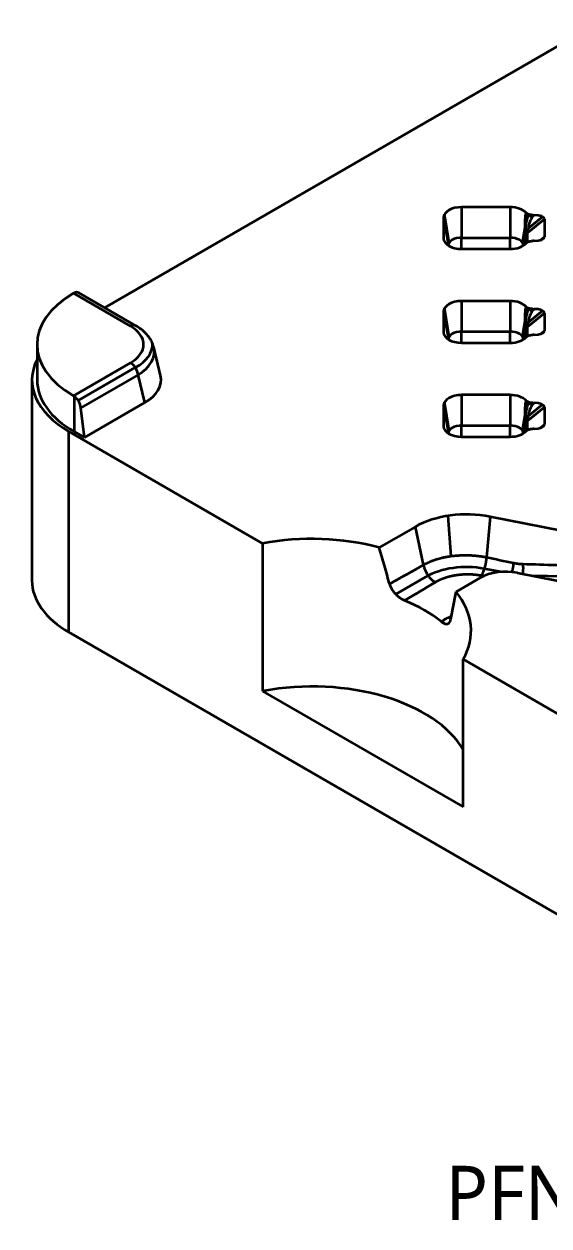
# Model space of a CAD drawing. Header units: millimetres. Extents: x 407 to 1497, y 463 to 1487.
# Drawn here: x 1111.1 to 1256.3, y 513.9 to 846.4 of the extents above; entities that cross this region are included whole.
import ezdxf

# ---------------------------------------------------------------- set-up
doc = ezdxf.new("R2010")
doc.units = ezdxf.units.MM
doc.layers.add('1', color=7, linetype='Continuous', true_color=0xffffff)
doc.layers.add('core', color=7, linetype='Continuous', lineweight=20)
doc.styles.get("Standard").update_dxf_attribs({"font": ''})
doc.styles.get('Standard').set_extended_font_data('Microsoft YaHei')

msp = doc.modelspace()

# ---------------------------------------------------------------- linework, layer by layer
at = {"layer": '1', "color": 7, "linetype": 'Continuous', "lineweight": 35}
for p, q in [((1133.415, 767.889), (1269.314, 846.35)), ((1245.576, 795.703), (1232.174, 795.703)), ((1232.174, 795.703), (1232.174, 787.249)), ((1245.576, 795.703), (1245.576, 787.249)), ((1227.174, 792.816), (1228.498, 785.127)), ((1227.174, 792.816), (1227.174, 787.042)), ((1228.717, 785.849), (1227.472, 793.798)), ((1255.076, 792.354), (1250.313, 788.465)), ((1254.51, 793.047), (1250.541, 789.806)), ((1251.744, 793.098), (1252.247, 793.509)), ((1251.823, 793.509), (1252.247, 793.509)), ((1255.076, 792.354), (1255.076, 787.504)), ((1249.033, 785.849), (1249.728, 790.288)), ((1249.765, 788.108), (1249.252, 785.127)), ((1249.84, 788.075), (1249.84, 785.536)), ((1250.313, 788.465), (1250.313, 785.944)), ((1227.174, 787.042), (1227.272, 786.474)), ((1228.498, 785.086), (1228.498, 785.127)), ((1232.174, 784.156), (1232.174, 787.249)), ((1232.174, 787.249), (1245.576, 787.249)), ((1245.576, 784.156), (1245.576, 787.249)), ((1249.252, 785.127), (1249.252, 785.086)), ((1249.747, 785.45), (1249.747, 787.538)), ((1252.247, 786.35), (1251.823, 786.35)), ((1253.944, 786.58), (1255.076, 787.504)), ((1232.174, 784.156), (1245.576, 784.156)), ((1140.546, 762.757), (1124.759, 771.872)), ((1142.046, 762.906), (1126.258, 772.021)), ((1232.174, 769.722), (1232.174, 761.268)), ((1245.576, 769.722), (1232.174, 769.722)), ((1245.576, 769.722), (1245.576, 761.268)), ((1227.174, 766.835), (1228.498, 759.146)), ((1227.174, 766.835), (1227.174, 761.062)), ((1228.717, 759.868), (1227.472, 767.817)), ((1255.076, 766.373), (1250.313, 762.485)), ((1254.51, 767.066), (1250.541, 763.825)), ((1251.744, 767.117), (1252.247, 767.528)), ((1251.823, 767.528), (1252.247, 767.528)), ((1255.076, 766.373), (1255.076, 761.523)), ((1249.033, 759.868), (1249.728, 764.307)), ((1249.765, 762.128), (1249.252, 759.146)), ((1249.747, 759.47), (1249.747, 761.557)), ((1249.84, 762.094), (1249.84, 759.555)), ((1250.313, 762.485), (1250.313, 759.963)), ((1253.944, 760.6), (1255.076, 761.523)), ((1227.174, 761.062), (1227.272, 760.493)), ((1228.498, 759.105), (1228.498, 759.146)), ((1232.174, 758.175), (1232.174, 761.268)), ((1232.174, 761.268), (1245.576, 761.268)), ((1232.174, 758.175), (1245.576, 758.175)), ((1245.576, 758.175), (1245.576, 761.268)), ((1249.252, 759.146), (1249.252, 759.105)), ((1252.247, 760.369), (1251.823, 760.369)), ((1114.715, 757.704), (1114.715, 747.906)), ((1148.891, 749.128), (1146.987, 756.949)), ((1124.759, 743.536), (1140.546, 752.65)), ((1141.901, 751.303), (1126.113, 742.188)), ((1142.647, 749.329), (1126.859, 740.214)), ((1144.518, 741.64), (1142.647, 749.329)), ((1113.301, 747.906), (1113.301, 692.384)), ((1124.966, 743.403), (1124.966, 733.617)), ((1127.795, 731.984), (1144.518, 741.64)), ((1228.717, 733.887), (1227.472, 741.836)), ((1232.174, 743.741), (1232.174, 735.288)), ((1245.576, 743.741), (1232.174, 743.741)), ((1245.576, 743.741), (1245.576, 735.288)), ((1251.744, 741.136), (1252.247, 741.547)), ((1251.823, 741.547), (1252.247, 741.547)), ((1127.795, 731.984), (1126.859, 740.214)), ((1227.174, 740.854), (1228.498, 733.165)), ((1227.174, 740.854), (1227.174, 735.081)), ((1249.033, 733.887), (1249.728, 738.326)), ((1255.076, 740.392), (1250.313, 736.504)), ((1254.51, 741.085), (1250.541, 737.844)), ((1255.076, 740.392), (1255.076, 735.543)), ((1227.174, 735.081), (1227.272, 734.513)), ((1232.174, 732.194), (1232.174, 735.288)), ((1232.174, 735.288), (1245.576, 735.288)), ((1245.576, 732.194), (1245.576, 735.288)), ((1249.765, 736.147), (1249.252, 733.165)), ((1249.747, 733.489), (1249.747, 735.576)), ((1249.84, 736.113), (1249.84, 733.575)), ((1250.313, 736.504), (1250.313, 733.983)), ((1253.944, 734.619), (1255.076, 735.543)), ((1123.552, 678.095), (1123.552, 733.617)), ((1177.125, 702.687), (1123.552, 733.617)), ((1124.966, 733.617), (1127.795, 731.984)), ((1228.498, 733.124), (1228.498, 733.165)), ((1232.174, 732.194), (1245.576, 732.194)), ((1249.252, 733.165), (1249.252, 733.124)), ((1252.247, 734.388), (1251.823, 734.388)), ((1228.386, 710.306), (1229.185, 699.175)), ((1240.029, 710.08), (1239.022, 698.877)), ((1281.383, 701.924), (1240.029, 710.08)), ((1219.422, 707.318), (1209.4, 701.532)), ((1221.588, 696.733), (1219.422, 707.318)), ((1177.125, 702.687), (1177.125, 661.862)), ((1242.985, 694.798), (1238.409, 695.7)), ((1213.94, 688.624), (1222.284, 693.441)), ((1230.613, 689.284), (1237.336, 693.166)), ((1247.64, 694.547), (1280.56, 688.054)), ((1251.591, 693.768), (1268.013, 693.48)), ((1123.552, 678.095), (1286.187, 584.198)), ((1232.614, 629.825), (1232.614, 670.65)), ((1286.187, 639.72), (1232.614, 670.65)), ((1177.125, 661.862), (1232.614, 629.825))]:
    msp.add_line(p, q, dxfattribs=at)
for centre, major_axis, ratio, start_param, end_param in [((1232.174, 792.816), (-5, 0), 0.5773503, 4.712389, 6.2831853), ((1245.576, 792.816), (-5, 0), 0.5773503, 3.6178064, 4.712389), ((1251.744, 794.252), (1.963, -0.381), 0.5702471, 3.7252423, 4.8225188), ((1252.247, 792.354), (2.828, 0), 0.4082483, 0, 1.5707963), ((1251.727, 787.311), (2, 0), 0.8164966, 2.3561945, 3.0019663), ((1250.672, 792.912), (0.853, 5.849), 0.061142, 2.5432824, 2.7446403), ((1251.746, 787.881), (1.997, -0.111), 0.5895852, 2.3698208, 3.0419466), ((1250.302, 790.766), (0.427, 2.925), 0.061142, 2.3367478, 2.7480919), ((1252.652, 792.685), (2.288, 4.367), 0.1111188, 2.731269, 2.9326269), ((1232.174, 787.042), (-5, 0), 0.5773503, 0, 1.5707963), ((1232.174, 785.127), (3.676, 0), 0.5773503, 1.5707963, 3.1415927), ((1245.576, 785.127), (3.676, 0), 0.5773503, 0, 1.5707963), ((1245.576, 787.042), (-5, 0), 0.5773503, 1.5707963, 2.6653789), ((1252.247, 787.504), (2.828, 0), 0.4082483, 4.712389, 6.2831853), ((1149.715, 757.704), (-35, 0), 0.5773503, 5.5061972, 7.0601734), ((1124.758, 769.423), (-1.5, -2.598), 0.5773503, 3.1416084, 3.828716), ((1232.174, 766.835), (-5, 0), 0.5773503, 4.712389, 6.2831853), ((1245.576, 766.835), (-5, 0), 0.5773503, 3.6178064, 4.712389), ((1251.744, 768.272), (1.963, -0.381), 0.5702471, 3.7252423, 4.8225188), ((1252.247, 766.373), (2.828, 0), 0.4082483, 0, 1.5707963), ((1140.546, 760.308), (-1.5, -2.598), 0.5773503, 3.1414128, 3.9269908), ((1131.447, 757.704), (12.745, 0), 0.5662737, 5.5074723, 7.0588983), ((1251.727, 761.33), (2, 0), 0.8164966, 2.3561945, 3.0019663), ((1250.672, 766.931), (0.853, 5.849), 0.061142, 2.5432824, 2.7446403), ((1251.746, 761.9), (1.997, -0.111), 0.5895852, 2.3698208, 3.0419466), ((1250.302, 764.785), (0.427, 2.925), 0.061142, 2.332964, 2.7480919), ((1252.652, 766.704), (2.288, 4.367), 0.1111188, 2.731269, 2.9326269), ((1252.247, 761.523), (2.828, 0), 0.4082483, 4.712389, 6.2831853), ((1130.851, 757.704), (15.803, 0), 0.5662737, 5.4865672, 6.3184066), ((1232.174, 761.062), (-5, 0), 0.5773503, 0, 1.5707963), ((1232.174, 759.146), (3.676, 0), 0.5773503, 1.5707963, 3.1415927), ((1245.576, 759.146), (3.676, 0), 0.5773503, 0, 1.5707963), ((1245.576, 761.062), (-5, 0), 0.5773503, 1.5707963, 2.6653789), ((1131.447, 755.254), (15.682, 0.707), 0.5696877, 5.4817877, 6.3995289), ((1148.301, 747.906), (-35, 0), 0.5773503, 5.9979631, 7.0685835), ((1140.546, 750.201), (-1.5, 2.598), 0.5773503, 4.0666172, 5.4977871), ((1133.236, 747.906), (15.803, 0), 0.5662737, 5.5074723, 6.4201471), ((1149.715, 747.906), (35, 0), 0.5773503, 3.1415927, 3.9269908), ((1124.758, 741.086), (1.5, -2.598), 0.5773503, 0.9250245, 2.2579196), ((1232.174, 740.854), (-5, 0), 0.5773503, 4.712389, 6.2831853), ((1245.576, 740.854), (-5, 0), 0.5773503, 3.6178064, 4.712389), ((1251.744, 742.291), (1.963, -0.381), 0.5702471, 3.7252423, 4.8225188), ((1252.247, 740.392), (2.828, 0), 0.4082483, 0, 1.5707963), ((1232.174, 735.081), (-5, 0), 0.5773503, 0, 1.5707963), ((1232.174, 733.165), (3.676, 0), 0.5773503, 1.5707963, 3.1415927), ((1245.576, 733.165), (3.676, 0), 0.5773503, 0, 1.5707963), ((1251.727, 735.349), (2, 0), 0.8164966, 2.3561945, 3.0019663), ((1250.672, 740.95), (0.853, 5.849), 0.061142, 2.5432824, 2.7446403), ((1251.746, 735.92), (1.997, -0.111), 0.5895852, 2.3698208, 3.0419466), ((1250.302, 738.804), (0.427, 2.925), 0.061142, 2.3312518, 2.7480919), ((1252.652, 740.723), (2.288, 4.367), 0.1111188, 2.731269, 2.9326269), ((1252.247, 735.543), (2.828, 0), 0.4082483, 4.712389, 6.2831853), ((1245.576, 735.081), (-5, 0), 0.5773503, 1.5707963, 2.6653789), ((1233.564, 699.153), (-20, 0), 0.5773503, 4.3832155, 5.4977871), ((1190.727, 678.504), (44.04, 0), 0.5773503, 1.1329526, 1.8847957), ((1190.727, 632.796), (-28.662, 153.109), 0.218386, 5.0644808, 5.1366853), ((1233.564, 686.906), (15.981, 0), 0.5773503, 1.2628485, 2.3544378), ((1244.407, 689.083), (10, 0), 0.5773503, 1.2416229, 2.3561945), ((1148.301, 692.384), (35, 0), 0.5773503, 3.1415927, 3.9269908), ((1190.727, 632.796), (37.121, 117.363), 0.2019062, 5.2049985, 5.2772028), ((1190.727, 678.504), (44.04, 0), 0.5773503, 5.9691859, 6.7210291), ((1190.727, 666.256), (-44.04, 0), 0.5773503, 3.7640521, 4.0899301), ((1190.727, 637.679), (44.04, 0), 0.5773503, 0.3140315, 1.8847957)]:
    msp.add_ellipse(centre, major_axis=major_axis, ratio=ratio, start_param=start_param, end_param=end_param, dxfattribs=at)
for points, degree, knots in [([(1249.765, 788.108), (1249.774, 788.225), (1249.778, 788.345), (1249.782, 788.59), (1249.781, 788.715), (1249.777, 788.906), (1249.776, 788.971), (1249.772, 789.101), (1249.77, 789.167), (1249.762, 789.363), (1249.757, 789.494), (1249.746, 789.755), (1249.741, 789.886), (1249.734, 790.081), (1249.731, 790.179), (1249.728, 790.277), (1249.726, 790.342), (1249.726, 790.374), (1249.722, 790.537), (1249.72, 790.665), (1249.718, 790.919), (1249.718, 791.045), (1249.721, 791.295), (1249.724, 791.419), (1249.73, 791.604), (1249.732, 791.666), (1249.737, 791.788), (1249.74, 791.848), (1249.757, 792.149), (1249.776, 792.385), (1249.821, 792.847), (1249.849, 793.073), (1249.912, 793.519), (1249.947, 793.738), (1249.986, 793.953)], 3, [0, 0, 0, 0, 0.0625, 0.0625, 0.125, 0.125, 0.15625, 0.15625, 0.1875, 0.1875, 0.25, 0.25, 0.3125, 0.3125, 0.34375, 0.359375, 0.359375, 0.375, 0.375, 0.4375, 0.4375, 0.5, 0.5, 0.5625, 0.5625, 0.59375, 0.59375, 0.625, 0.625, 0.75, 0.75, 0.875, 0.875, 1, 1, 1, 1]), ([(1249.878, 788.757), (1249.887, 788.869), (1249.895, 788.984), (1249.911, 789.282), (1249.918, 789.463), (1249.932, 789.824), (1249.939, 790.005), (1249.968, 790.543), (1249.995, 790.879), (1250.061, 791.406), (1250.091, 791.602), (1250.124, 791.789)], 3, [0, 0, 0, 0, 0.109252, 0.109252, 0.2779384, 0.2779384, 0.4466248, 0.4466248, 0.7839975, 0.7839975, 1, 1, 1, 1]), ([(1251.823, 793.509), (1251.73, 793.509), (1251.638, 793.512), (1251.456, 793.527), (1251.366, 793.537), (1251.232, 793.559), (1251.188, 793.567), (1251.1, 793.585), (1251.057, 793.594), (1250.93, 793.626), (1250.848, 793.65), (1250.73, 793.691), (1250.691, 793.706), (1250.615, 793.736), (1250.578, 793.753), (1250.469, 793.803), (1250.402, 793.84), (1250.276, 793.917), (1250.218, 793.958), (1250.137, 794.023), (1250.112, 794.046), (1250.064, 794.092), (1250.041, 794.115), (1250.019, 794.139)], 3, [0, 0, 0, 0, 0.125, 0.125, 0.25, 0.25, 0.3125, 0.3125, 0.375, 0.375, 0.5, 0.5, 0.5625, 0.5625, 0.625, 0.625, 0.75, 0.75, 0.875, 0.875, 0.9375, 0.9375, 1, 1, 1, 1]), ([(1250.481, 793.799), (1250.389, 793.279), (1250.297, 792.759), (1250.177, 792.089), (1250.151, 791.939), (1250.124, 791.789)], 3, [0, 0, 0, 0, 0.7761689, 0.7761689, 1, 1, 1, 1]), ([(1251.744, 793.098), (1251.657, 792.946), (1251.573, 792.792), (1251.409, 792.478), (1251.329, 792.318), (1251.177, 791.989), (1251.105, 791.821), (1251.002, 791.562), (1250.969, 791.474), (1250.921, 791.339), (1250.905, 791.294), (1250.875, 791.204), (1250.86, 791.158), (1250.816, 791.02), (1250.788, 790.927), (1250.735, 790.739), (1250.71, 790.643), (1250.675, 790.497), (1250.664, 790.448), (1250.642, 790.349), (1250.632, 790.299), (1250.601, 790.15), (1250.583, 790.05), (1250.548, 789.85), (1250.531, 789.75), (1250.511, 789.624), (1250.507, 789.598), (1250.499, 789.548), (1250.495, 789.523), (1250.483, 789.447), (1250.475, 789.397), (1250.452, 789.25), (1250.435, 789.153), (1250.4, 788.964), (1250.382, 788.872), (1250.36, 788.781)], 3, [0, 0, 0, 0, 0.125, 0.125, 0.25, 0.25, 0.375, 0.375, 0.4375, 0.4375, 0.46875, 0.46875, 0.5, 0.5, 0.5625, 0.5625, 0.625, 0.625, 0.65625, 0.65625, 0.6875, 0.6875, 0.75, 0.75, 0.8125, 0.8125, 0.828125, 0.828125, 0.84375, 0.84375, 0.875, 0.875, 0.9375, 0.9375, 1, 1, 1, 1]), ([(1250.019, 785.719), (1250.062, 785.767), (1250.11, 785.812), (1250.216, 785.899), (1250.274, 785.94), (1250.353, 785.989), (1250.369, 785.999), (1250.402, 786.017), (1250.419, 786.027), (1250.47, 786.054), (1250.505, 786.072), (1250.613, 786.122), (1250.688, 786.152), (1250.806, 786.194), (1250.847, 786.207), (1250.908, 786.225), (1250.929, 786.231), (1250.971, 786.242), (1250.992, 786.248), (1251.099, 786.274), (1251.186, 786.292), (1251.363, 786.321), (1251.453, 786.331), (1251.568, 786.34), (1251.591, 786.342), (1251.637, 786.345), (1251.661, 786.346), (1251.73, 786.349), (1251.777, 786.35), (1251.823, 786.35)], 3, [0, 0, 0, 0, 0.125, 0.125, 0.25, 0.25, 0.28125, 0.28125, 0.3125, 0.3125, 0.375, 0.375, 0.5, 0.5, 0.5625, 0.5625, 0.59375, 0.59375, 0.625, 0.625, 0.75, 0.75, 0.875, 0.875, 0.90625, 0.90625, 0.9375, 0.9375, 1, 1, 1, 1]), ([(1251.823, 767.528), (1251.73, 767.528), (1251.638, 767.532), (1251.456, 767.546), (1251.366, 767.557), (1251.232, 767.578), (1251.188, 767.586), (1251.1, 767.604), (1251.057, 767.614), (1250.93, 767.645), (1250.848, 767.67), (1250.73, 767.711), (1250.691, 767.725), (1250.615, 767.756), (1250.578, 767.772), (1250.469, 767.823), (1250.402, 767.859), (1250.276, 767.936), (1250.218, 767.977), (1250.137, 768.043), (1250.112, 768.065), (1250.064, 768.111), (1250.041, 768.135), (1250.019, 768.158)], 3, [0, 0, 0, 0, 0.125, 0.125, 0.25, 0.25, 0.3125, 0.3125, 0.375, 0.375, 0.5, 0.5, 0.5625, 0.5625, 0.625, 0.625, 0.75, 0.75, 0.875, 0.875, 0.9375, 0.9375, 1, 1, 1, 1]), ([(1249.765, 762.128), (1249.774, 762.244), (1249.778, 762.364), (1249.782, 762.609), (1249.781, 762.734), (1249.777, 762.926), (1249.776, 762.99), (1249.772, 763.12), (1249.77, 763.186), (1249.762, 763.382), (1249.757, 763.513), (1249.746, 763.774), (1249.741, 763.905), (1249.734, 764.101), (1249.731, 764.198), (1249.728, 764.296), (1249.726, 764.361), (1249.726, 764.394), (1249.722, 764.556), (1249.72, 764.684), (1249.718, 764.939), (1249.718, 765.065), (1249.721, 765.315), (1249.724, 765.439), (1249.73, 765.623), (1249.732, 765.685), (1249.737, 765.807), (1249.74, 765.867), (1249.757, 766.169), (1249.776, 766.404), (1249.821, 766.866), (1249.849, 767.092), (1249.912, 767.538), (1249.947, 767.757), (1249.986, 767.972)], 3, [0, 0, 0, 0, 0.0625, 0.0625, 0.125, 0.125, 0.15625, 0.15625, 0.1875, 0.1875, 0.25, 0.25, 0.3125, 0.3125, 0.34375, 0.359375, 0.359375, 0.375, 0.375, 0.4375, 0.4375, 0.5, 0.5, 0.5625, 0.5625, 0.59375, 0.59375, 0.625, 0.625, 0.75, 0.75, 0.875, 0.875, 1, 1, 1, 1]), ([(1249.878, 762.785), (1249.888, 762.894), (1249.895, 763.006), (1249.911, 763.301), (1249.918, 763.482), (1249.932, 763.843), (1249.939, 764.025), (1249.968, 764.562), (1249.995, 764.898), (1250.061, 765.426), (1250.091, 765.622), (1250.124, 765.808)], 3, [0, 0, 0, 0, 0.1069074, 0.1069074, 0.2760378, 0.2760378, 0.4451682, 0.4451682, 0.783429, 0.783429, 1, 1, 1, 1]), ([(1250.481, 767.818), (1250.389, 767.298), (1250.297, 766.778), (1250.177, 766.108), (1250.151, 765.958), (1250.124, 765.808)], 3, [0, 0, 0, 0, 0.7761689, 0.7761689, 1, 1, 1, 1]), ([(1251.744, 767.117), (1251.657, 766.966), (1251.573, 766.811), (1251.409, 766.497), (1251.329, 766.337), (1251.177, 766.009), (1251.105, 765.841), (1251.002, 765.581), (1250.969, 765.493), (1250.921, 765.359), (1250.905, 765.314), (1250.875, 765.223), (1250.86, 765.177), (1250.816, 765.04), (1250.788, 764.947), (1250.735, 764.758), (1250.71, 764.662), (1250.675, 764.516), (1250.664, 764.467), (1250.642, 764.368), (1250.632, 764.318), (1250.601, 764.169), (1250.583, 764.07), (1250.548, 763.869), (1250.531, 763.769), (1250.511, 763.643), (1250.507, 763.618), (1250.499, 763.567), (1250.495, 763.542), (1250.483, 763.466), (1250.475, 763.417), (1250.452, 763.269), (1250.435, 763.172), (1250.4, 762.983), (1250.382, 762.891), (1250.36, 762.801)], 3, [0, 0, 0, 0, 0.125, 0.125, 0.25, 0.25, 0.375, 0.375, 0.4375, 0.4375, 0.46875, 0.46875, 0.5, 0.5, 0.5625, 0.5625, 0.625, 0.625, 0.65625, 0.65625, 0.6875, 0.6875, 0.75, 0.75, 0.8125, 0.8125, 0.828125, 0.828125, 0.84375, 0.84375, 0.875, 0.875, 0.9375, 0.9375, 1, 1, 1, 1]), ([(1146.935, 757.004), (1146.883, 757.277), (1146.688, 758.031), (1146.084, 759.204), (1145.138, 760.49), (1143.913, 761.668), (1142.825, 762.443), (1142.17, 762.834), (1142.046, 762.906)], 3, [0, 0, 0, 0, 0.1096847, 0.3092224, 0.5145267, 0.7285739, 0.9494848, 1, 1, 1, 1]), ([(1250.019, 759.738), (1250.062, 759.786), (1250.11, 759.832), (1250.216, 759.918), (1250.274, 759.96), (1250.353, 760.008), (1250.369, 760.018), (1250.402, 760.037), (1250.419, 760.046), (1250.47, 760.073), (1250.505, 760.091), (1250.613, 760.141), (1250.688, 760.172), (1250.806, 760.213), (1250.847, 760.226), (1250.908, 760.244), (1250.929, 760.25), (1250.971, 760.262), (1250.992, 760.267), (1251.099, 760.294), (1251.186, 760.311), (1251.363, 760.34), (1251.453, 760.351), (1251.568, 760.36), (1251.591, 760.361), (1251.637, 760.364), (1251.661, 760.365), (1251.73, 760.368), (1251.777, 760.369), (1251.823, 760.369)], 3, [0, 0, 0, 0, 0.125, 0.125, 0.25, 0.25, 0.28125, 0.28125, 0.3125, 0.3125, 0.375, 0.375, 0.5, 0.5, 0.5625, 0.5625, 0.59375, 0.59375, 0.625, 0.625, 0.75, 0.75, 0.875, 0.875, 0.90625, 0.90625, 0.9375, 0.9375, 1, 1, 1, 1]), ([(1249.765, 736.147), (1249.774, 736.263), (1249.778, 736.383), (1249.782, 736.628), (1249.781, 736.753), (1249.777, 736.945), (1249.776, 737.009), (1249.772, 737.139), (1249.77, 737.205), (1249.762, 737.402), (1249.757, 737.532), (1249.746, 737.794), (1249.741, 737.924), (1249.734, 738.12), (1249.731, 738.218), (1249.728, 738.315), (1249.726, 738.38), (1249.726, 738.413), (1249.722, 738.575), (1249.72, 738.703), (1249.718, 738.958), (1249.718, 739.084), (1249.721, 739.334), (1249.724, 739.458), (1249.73, 739.643), (1249.732, 739.704), (1249.737, 739.826), (1249.74, 739.887), (1249.757, 740.188), (1249.776, 740.423), (1249.821, 740.885), (1249.849, 741.112), (1249.912, 741.557), (1249.947, 741.777), (1249.986, 741.992)], 3, [0, 0, 0, 0, 0.0625, 0.0625, 0.125, 0.125, 0.15625, 0.15625, 0.1875, 0.1875, 0.25, 0.25, 0.3125, 0.3125, 0.34375, 0.359375, 0.359375, 0.375, 0.375, 0.4375, 0.4375, 0.5, 0.5, 0.5625, 0.5625, 0.59375, 0.59375, 0.625, 0.625, 0.75, 0.75, 0.875, 0.875, 1, 1, 1, 1]), ([(1251.823, 741.547), (1251.73, 741.547), (1251.638, 741.551), (1251.456, 741.565), (1251.366, 741.576), (1251.232, 741.597), (1251.188, 741.605), (1251.1, 741.623), (1251.057, 741.633), (1250.93, 741.664), (1250.848, 741.689), (1250.73, 741.73), (1250.691, 741.744), (1250.615, 741.775), (1250.578, 741.791), (1250.469, 741.842), (1250.402, 741.878), (1250.276, 741.955), (1250.218, 741.997), (1250.137, 742.062), (1250.112, 742.084), (1250.064, 742.13), (1250.041, 742.154), (1250.019, 742.178)], 3, [0, 0, 0, 0, 0.125, 0.125, 0.25, 0.25, 0.3125, 0.3125, 0.375, 0.375, 0.5, 0.5, 0.5625, 0.5625, 0.625, 0.625, 0.75, 0.75, 0.875, 0.875, 0.9375, 0.9375, 1, 1, 1, 1]), ([(1250.481, 741.838), (1250.389, 741.317), (1250.297, 740.797), (1250.177, 740.127), (1250.151, 739.977), (1250.124, 739.827)], 3, [0, 0, 0, 0, 0.7761689, 0.7761689, 1, 1, 1, 1]), ([(1249.879, 736.807), (1249.888, 736.915), (1249.895, 737.026), (1249.911, 737.32), (1249.918, 737.501), (1249.932, 737.862), (1249.939, 738.044), (1249.968, 738.581), (1249.995, 738.918), (1250.061, 739.445), (1250.091, 739.641), (1250.124, 739.827)], 3, [0, 0, 0, 0, 0.1058376, 0.1058376, 0.2751706, 0.2751706, 0.4445036, 0.4445036, 0.7831696, 0.7831696, 1, 1, 1, 1]), ([(1251.744, 741.136), (1251.657, 740.985), (1251.573, 740.831), (1251.409, 740.516), (1251.329, 740.356), (1251.177, 740.028), (1251.105, 739.86), (1251.002, 739.6), (1250.969, 739.512), (1250.921, 739.378), (1250.905, 739.333), (1250.875, 739.242), (1250.86, 739.197), (1250.816, 739.059), (1250.788, 738.966), (1250.735, 738.777), (1250.71, 738.681), (1250.675, 738.535), (1250.664, 738.486), (1250.642, 738.387), (1250.632, 738.338), (1250.601, 738.189), (1250.583, 738.089), (1250.548, 737.889), (1250.531, 737.788), (1250.511, 737.662), (1250.507, 737.637), (1250.499, 737.586), (1250.495, 737.561), (1250.483, 737.486), (1250.475, 737.436), (1250.452, 737.288), (1250.435, 737.191), (1250.4, 737.002), (1250.382, 736.91), (1250.36, 736.82)], 3, [0, 0, 0, 0, 0.125, 0.125, 0.25, 0.25, 0.375, 0.375, 0.4375, 0.4375, 0.46875, 0.46875, 0.5, 0.5, 0.5625, 0.5625, 0.625, 0.625, 0.65625, 0.65625, 0.6875, 0.6875, 0.75, 0.75, 0.8125, 0.8125, 0.828125, 0.828125, 0.84375, 0.84375, 0.875, 0.875, 0.9375, 0.9375, 1, 1, 1, 1]), ([(1250.019, 733.758), (1250.062, 733.805), (1250.11, 733.851), (1250.216, 733.938), (1250.274, 733.979), (1250.353, 734.027), (1250.369, 734.037), (1250.402, 734.056), (1250.419, 734.065), (1250.47, 734.093), (1250.505, 734.11), (1250.613, 734.16), (1250.688, 734.191), (1250.806, 734.232), (1250.847, 734.245), (1250.908, 734.263), (1250.929, 734.269), (1250.971, 734.281), (1250.992, 734.286), (1251.099, 734.313), (1251.186, 734.331), (1251.363, 734.359), (1251.453, 734.37), (1251.568, 734.379), (1251.591, 734.38), (1251.637, 734.383), (1251.661, 734.384), (1251.73, 734.387), (1251.777, 734.388), (1251.823, 734.388)], 3, [0, 0, 0, 0, 0.125, 0.125, 0.25, 0.25, 0.28125, 0.28125, 0.3125, 0.3125, 0.375, 0.375, 0.5, 0.5, 0.5625, 0.5625, 0.59375, 0.59375, 0.625, 0.625, 0.75, 0.75, 0.875, 0.875, 0.90625, 0.90625, 0.9375, 0.9375, 1, 1, 1, 1]), ([(1221.588, 696.733), (1221.617, 696.749), (1221.674, 696.782), (1221.76, 696.831), (1221.848, 696.88), (1221.937, 696.928), (1222.027, 696.977), (1222.119, 697.025), (1222.212, 697.074), (1222.306, 697.122), (1222.401, 697.17), (1222.498, 697.218), (1222.596, 697.266), (1222.695, 697.314), (1222.796, 697.362), (1222.897, 697.409), (1223.001, 697.456), (1223.105, 697.503), (1223.211, 697.55), (1223.318, 697.596), (1223.427, 697.643), (1223.536, 697.689), (1223.648, 697.734), (1223.76, 697.78), (1223.874, 697.825), (1223.989, 697.87), (1224.106, 697.914), (1224.224, 697.958), (1224.343, 698.002), (1224.464, 698.045), (1224.586, 698.089), (1224.71, 698.131), (1224.835, 698.173), (1224.961, 698.215), (1225.089, 698.257), (1225.218, 698.298), (1225.506, 698.387), (1225.996, 698.529), (1226.736, 698.72), (1227.61, 698.914), (1228.623, 699.098), (1229.598, 699.234), (1230.447, 699.323), (1231.085, 699.374), (1231.612, 699.405), (1232.136, 699.428), (1232.684, 699.442), (1233.286, 699.446), (1233.861, 699.438), (1234.262, 699.425), (1234.496, 699.415), (1234.575, 699.412), (1234.653, 699.408), (1234.732, 699.404), (1234.81, 699.4), (1234.887, 699.396), (1234.965, 699.391), (1235.042, 699.387), (1235.119, 699.382), (1235.195, 699.377), (1235.272, 699.372), (1235.348, 699.366), (1235.423, 699.361), (1235.499, 699.355), (1235.574, 699.349), (1235.649, 699.343), (1235.724, 699.337), (1235.798, 699.331), (1235.872, 699.324), (1235.946, 699.318), (1236.019, 699.311), (1236.092, 699.304), (1236.165, 699.297), (1236.238, 699.29), (1236.31, 699.282), (1236.382, 699.275), (1236.454, 699.267), (1236.526, 699.259), (1236.597, 699.251), (1236.668, 699.243), (1236.738, 699.235), (1236.809, 699.227), (1236.879, 699.218), (1236.948, 699.21), (1237.018, 699.201), (1237.087, 699.192), (1237.156, 699.183), (1237.224, 699.174), (1237.293, 699.165), (1237.361, 699.155), (1237.428, 699.146), (1237.496, 699.136), (1237.563, 699.127), (1237.629, 699.117), (1237.696, 699.107), (1237.762, 699.097), (1237.828, 699.087), (1237.893, 699.077), (1237.959, 699.066), (1238.024, 699.056), (1238.088, 699.045), (1238.153, 699.035), (1238.217, 699.024), (1238.28, 699.013), (1238.344, 699.002), (1238.407, 698.991), (1238.47, 698.98), (1238.532, 698.969), (1238.594, 698.958), (1238.656, 698.947), (1238.718, 698.935), (1238.779, 698.924), (1238.84, 698.912), (1238.901, 698.901), (1238.961, 698.889), (1239.002, 698.881), (1239.022, 698.877)], 3, [0, 0, 0, 0, 0.006382, 0.0128094, 0.0192822, 0.0258005, 0.0323641, 0.0389731, 0.0456276, 0.0523274, 0.0590726, 0.0658632, 0.0726991, 0.0795804, 0.0865071, 0.0934791, 0.1004965, 0.1075593, 0.1146673, 0.1218208, 0.1290195, 0.1362635, 0.1435529, 0.1508876, 0.1582676, 0.1656928, 0.1731634, 0.1806792, 0.1882403, 0.1958467, 0.2034983, 0.2111952, 0.2189373, 0.2267247, 0.2345573, 0.2424351, 0.2503581, 0.2870631, 0.3304339, 0.3804657, 0.4371529, 0.5004891, 0.5408367, 0.5751122, 0.6033181, 0.6254568, 0.6588616, 0.6908123, 0.72131, 0.7503552, 0.7545531, 0.7587383, 0.7629106, 0.7670701, 0.7712169, 0.7753508, 0.7794719, 0.7835802, 0.7876757, 0.7917584, 0.7958283, 0.7998855, 0.8039298, 0.8079613, 0.81198, 0.815986, 0.8199791, 0.8239595, 0.827927, 0.8318818, 0.8358238, 0.839753, 0.8436694, 0.8475731, 0.851464, 0.855342, 0.8592073, 0.8630599, 0.8668996, 0.8707266, 0.8745408, 0.8783423, 0.8821309, 0.8859068, 0.8896699, 0.8934203, 0.8971579, 0.9008827, 0.9045948, 0.9082941, 0.9119806, 0.9156544, 0.9193154, 0.9229637, 0.9265992, 0.930222, 0.933832, 0.9374292, 0.9410137, 0.9445855, 0.9481444, 0.9516907, 0.9552242, 0.9587449, 0.9622529, 0.9657482, 0.9692307, 0.9727005, 0.9761575, 0.9796018, 0.9830333, 0.9864521, 0.9898582, 0.9932515, 0.9966321, 1, 1, 1, 1]), ([(1212.228, 691.472), (1212.469, 691.611), (1212.71, 691.75), (1215.821, 693.547), (1218.718, 695.076), (1221.588, 696.733)], 3, [0, 0, 0, 0, 0.077375, 0.077375, 1, 1, 1, 1]), ([(1246.506, 697.313), (1247.222, 697.172), (1247.798, 697.097), (1248.489, 697.007), (1249.092, 696.996)], 2, [0, 0, 0, 0.5, 0.5, 1, 1, 1]), ([(1237.604, 693.733), (1236.783, 693.895), (1235.921, 693.986), (1235.064, 694.076), (1234.194, 694.093), (1233.329, 694.109), (1232.462, 694.054), (1231.601, 693.999), (1230.762, 693.875), (1229.929, 693.752), (1229.127, 693.562), (1228.331, 693.374), (1227.585, 693.125), (1226.844, 692.878), (1226.161, 692.574), (1225.483, 692.273), (1224.876, 691.922)], 2, [0, 0, 0, 0.125, 0.125, 0.25, 0.25, 0.375, 0.375, 0.5, 0.5, 0.625, 0.625, 0.75, 0.75, 0.875, 0.875, 1, 1, 1]), ([(1212.228, 691.472), (1212.245, 691.412), (1212.262, 691.352), (1212.3, 691.232), (1212.32, 691.172), (1212.383, 690.991), (1212.43, 690.872), (1212.533, 690.635), (1212.644, 690.399), (1212.836, 690.051), (1212.98, 689.822), (1213.076, 689.68), (1213.095, 689.651), (1213.134, 689.595), (1213.193, 689.511), (1213.254, 689.428), (1213.379, 689.263), (1213.551, 689.048), (1213.735, 688.841), (1213.854, 688.714), (1213.878, 688.688), (1213.926, 688.638), (1213.999, 688.564), (1214.073, 688.491), (1214.221, 688.347), (1214.424, 688.162), (1214.737, 687.902), (1214.954, 687.741), (1215.091, 687.644), (1215.119, 687.624), (1215.174, 687.586), (1215.202, 687.568), (1215.285, 687.512), (1215.341, 687.476), (1215.507, 687.37), (1215.731, 687.238), (1216.067, 687.062), (1216.291, 686.961), (1216.404, 686.914)], 3, [0, 0, 0, 0, 0.03125, 0.03125, 0.0625, 0.0625, 0.125, 0.125, 0.1875, 0.25, 0.3125, 0.3125, 0.328125, 0.328125, 0.34375, 0.375, 0.375, 0.4375, 0.5, 0.5, 0.515625, 0.515625, 0.53125, 0.5625, 0.5625, 0.625, 0.6875, 0.75, 0.75, 0.765625, 0.765625, 0.78125, 0.78125, 0.8125, 0.8125, 0.875, 0.9375, 1, 1, 1, 1]), ([(1226.507, 681.081), (1226.978, 681.352), (1227.448, 681.624), (1228.301, 682.116), (1228.683, 682.336), (1229.066, 682.557)], 3, [0, 0, 0, 0, 0.5518713, 0.5518713, 1, 1, 1, 1]), ([(1226.507, 681.081), (1226.588, 681.016), (1226.669, 680.955), (1226.769, 680.884), (1226.789, 680.871), (1226.828, 680.844), (1226.888, 680.804), (1226.946, 680.767), (1227.062, 680.697), (1227.214, 680.614), (1227.435, 680.517), (1227.576, 680.471), (1227.681, 680.445), (1227.716, 680.437), (1227.784, 680.425), (1227.817, 680.419), (1227.917, 680.408), (1228.045, 680.403), (1228.166, 680.419), (1228.239, 680.435), (1228.253, 680.438), (1228.282, 680.446), (1228.296, 680.45), (1228.339, 680.464), (1228.366, 680.474), (1228.447, 680.509), (1228.55, 680.565), (1228.69, 680.68), (1228.774, 680.776), (1228.834, 680.857), (1228.853, 680.885), (1228.89, 680.943), (1228.908, 680.974), (1228.96, 681.069), (1229.023, 681.204), (1229.102, 681.434), (1229.144, 681.606), (1229.162, 681.696)], 3, [0, 0, 0, 0, 0.0625, 0.0625, 0.078125, 0.078125, 0.09375, 0.125, 0.125, 0.1875, 0.25, 0.3125, 0.3125, 0.34375, 0.34375, 0.375, 0.375, 0.4375, 0.5, 0.5, 0.515625, 0.515625, 0.53125, 0.53125, 0.5625, 0.5625, 0.625, 0.6875, 0.75, 0.75, 0.78125, 0.78125, 0.8125, 0.8125, 0.875, 0.9375, 1, 1, 1, 1])]:
    msp.add_open_spline(points, degree=degree, knots=knots, dxfattribs=at)
for points in [[(1249.986, 793.953), (1249.997, 794.015), (1250.008, 794.077), (1250.019, 794.139)], [(1251.823, 793.509), (1251.797, 793.372), (1251.77, 793.235), (1251.744, 793.098)], [(1124.759, 771.872), (1124.828, 771.913), (1124.898, 771.949), (1124.966, 771.981)], [(1249.986, 767.972), (1249.997, 768.034), (1250.008, 768.096), (1250.019, 768.158)], [(1251.823, 767.528), (1251.797, 767.391), (1251.77, 767.254), (1251.744, 767.117)], [(1124.966, 743.403), (1124.897, 743.451), (1124.828, 743.496), (1124.759, 743.536)], [(1249.986, 741.992), (1249.997, 742.054), (1250.008, 742.116), (1250.019, 742.178)], [(1251.823, 741.547), (1251.797, 741.41), (1251.77, 741.273), (1251.744, 741.136)], [(1239.022, 698.877), (1241.519, 698.384), (1244.009, 697.805), (1246.506, 697.313)], [(1249.092, 696.996), (1255.262, 696.888), (1261.452, 696.561), (1267.622, 696.453)], [(1224.876, 691.922), (1222.018, 690.272), (1219.261, 688.564), (1216.404, 686.914)], [(1238.396, 693.579), (1238.132, 693.63), (1237.868, 693.681), (1237.604, 693.733)]]:
    msp.add_open_spline(points, degree=3, dxfattribs=at)
for points, weights in [([(1239.022, 698.877), (1238.73, 695.637), (1237.604, 693.733)], [1, 0.793353340291, 1]), ([(1221.588, 696.733), (1222.264, 693.43), (1224.876, 691.922)], [1, 0.793353340291, 1]), ([(1246.506, 697.313), (1246.388, 696.004), (1246.038, 694.679)], [1, 0.902466008705, 0.897001054203]), ([(1249.092, 696.996), (1249.218, 695.632), (1249.053, 694.265)], [1, 0.899093766927, 0.896145397679])]:
    msp.add_rational_spline(points, weights, degree=2, dxfattribs=at)

# ---------------------------------------------------------------- texts
at = {"layer": 'core', "lineweight": 18, "insert": (1227.687, 530.531), "char_height": 15, "attachment_point": 1}
msp.add_mtext_dynamic_manual_height_columns('PFN-前模仁', width=296.05193, gutter_width=1, heights=[0], dxfattribs=at)

doc.saveas('drawing.dxf')
